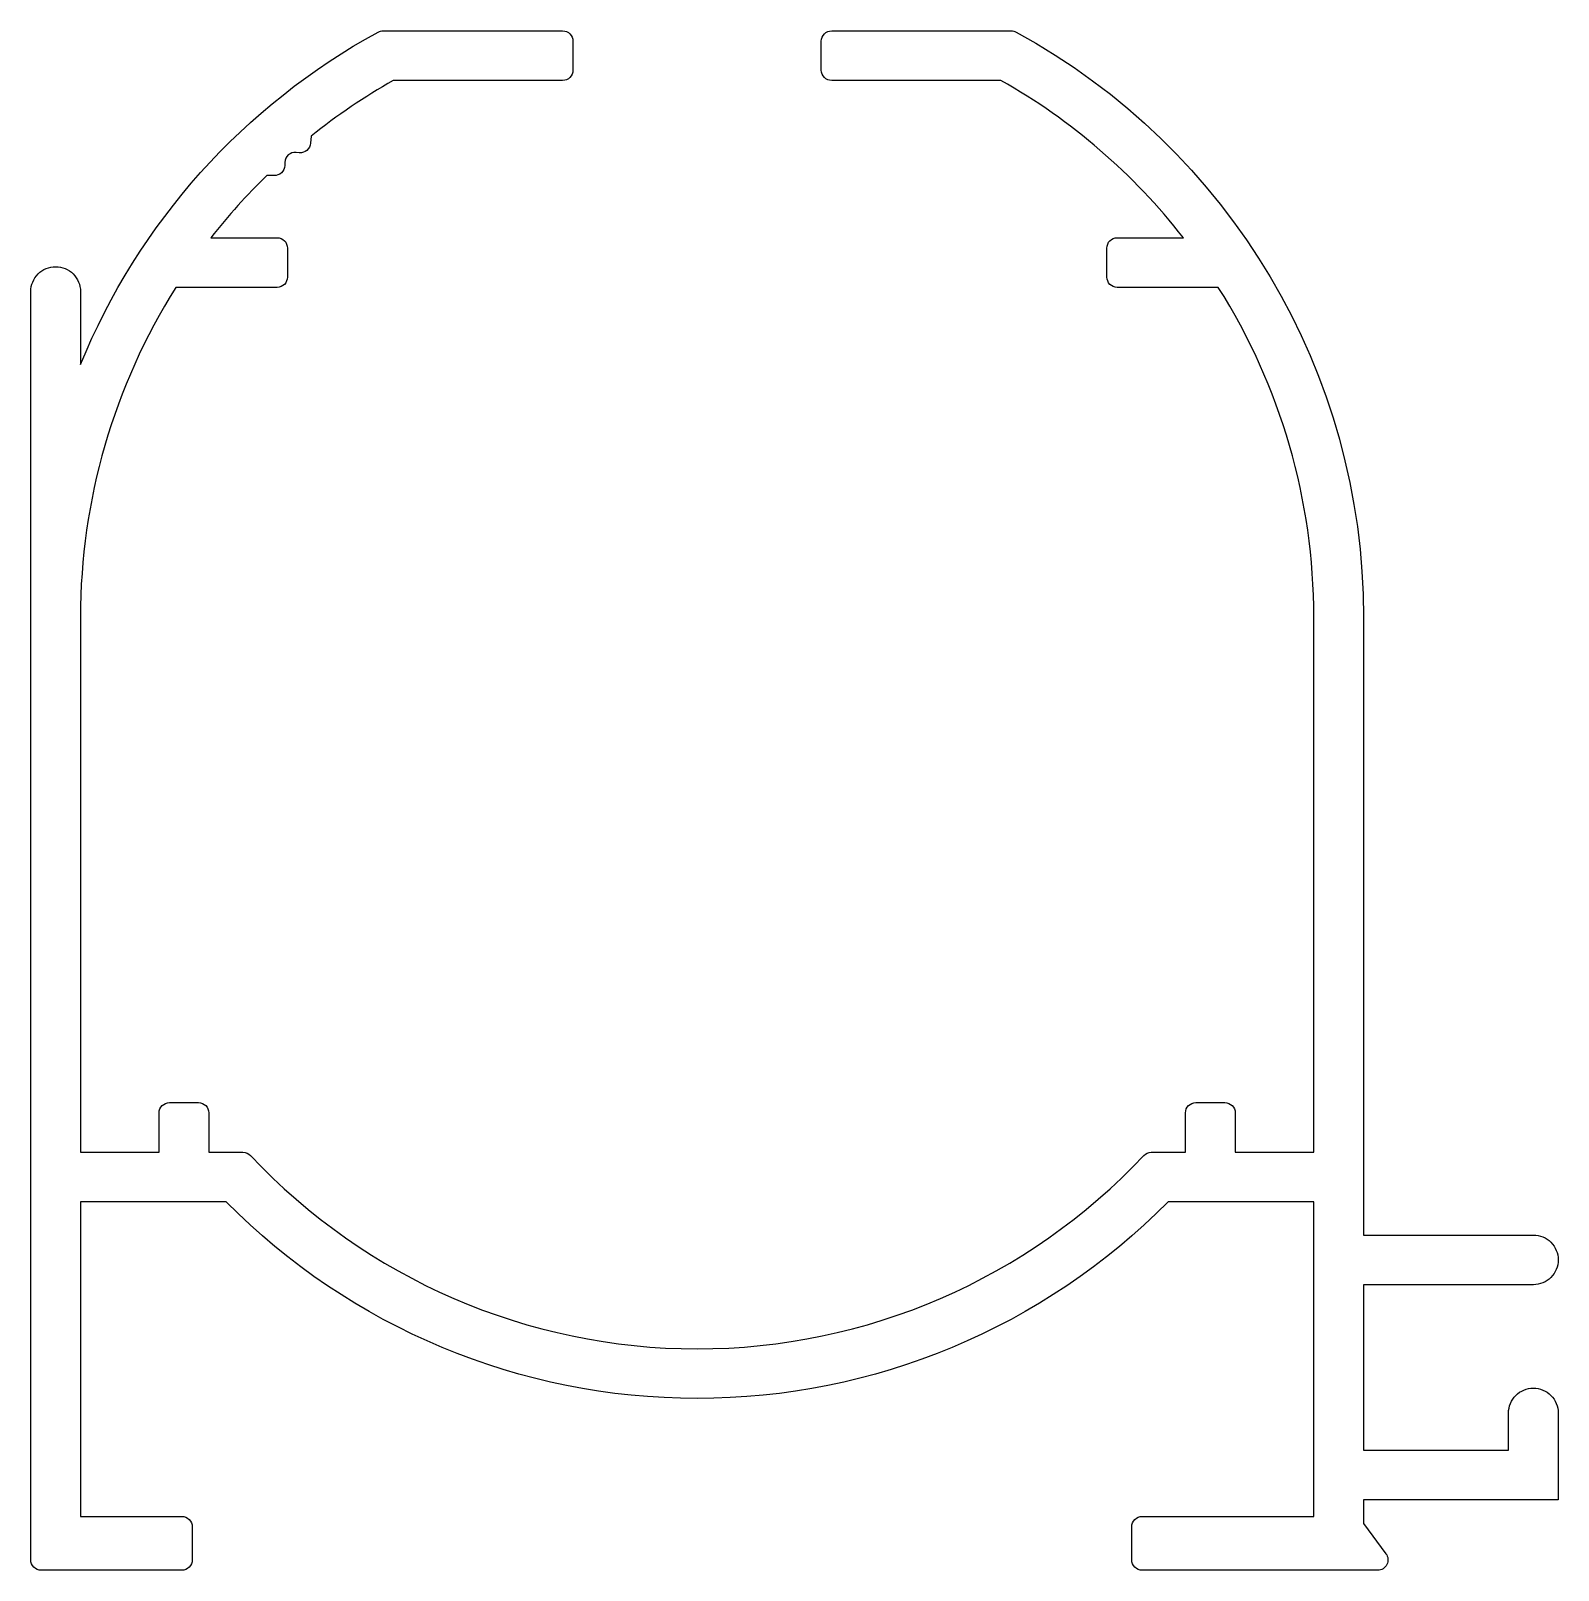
# Model space of a CAD drawing. Extents: x 728 to 764.9, y 562.6 to 599.8.
import ezdxf

# ---------------------------------------------------------------- set-up
doc = ezdxf.new("R2010")
doc.units = 0
doc.layers.get('0').update_dxf_attribs({"linetype": 'CONTINUOUS'})

msp = doc.modelspace()

# ---------------------------------------------------------------- linework, layer by layer
msp.add_lwpolyline([(731.061, 572.686), (731.061, 573.636, -0.414214), (731.311, 573.886), (732.011, 573.886, -0.414214), (732.261, 573.636), (732.261, 572.686), (733.088, 572.686, -0.207148), (733.27, 572.607, 0.43287), (754.852, 572.607, -0.207148), (755.034, 572.686), (755.861, 572.686), (755.861, 573.636, -0.414214), (756.111, 573.886), (756.811, 573.886, -0.414214), (757.061, 573.636), (757.061, 572.686), (758.961, 572.686), (758.961, 585.62, 0.141961), (756.653, 593.586), (754.211, 593.586, -0.414214), (753.961, 593.836), (753.961, 594.536, -0.414214), (754.211, 594.786), (755.808, 594.786, 0.098571), (751.402, 598.586), (747.311, 598.586, -0.414214), (747.061, 598.836), (747.061, 599.536, -0.414214), (747.311, 599.786), (751.648, 599.786, -0.125443), (751.768, 599.756, -0.274507), (760.161, 585.62), (760.161, 570.686), (764.265, 570.686, -0.414214), (764.865, 570.086, -0.414214), (764.265, 569.486), (760.161, 569.486), (760.161, 565.486), (763.665, 565.486), (763.665, 566.386, -0.414214), (764.265, 566.986), (764.265, 566.986, -0.414214), (764.865, 566.386), (764.865, 564.286), (760.161, 564.286), (760.161, 563.716), (760.702, 562.985, -0.615755), (760.501, 562.586), (754.811, 562.586, -0.414214), (754.561, 562.836), (754.561, 563.636, -0.414214), (754.811, 563.886), (758.961, 563.886), (758.961, 571.486), (755.438, 571.486, -0.417507), (732.684, 571.486), (729.161, 571.486), (729.161, 563.886), (731.611, 563.886, -0.414214), (731.861, 563.636), (731.861, 562.836, -0.414214), (731.611, 562.586), (728.211, 562.586, -0.414214), (727.961, 562.836), (727.961, 585.62), (727.961, 593.486, -0.414214), (728.561, 594.086), (728.561, 594.086, -0.414214), (729.161, 593.486), (729.161, 591.72, -0.172455), (736.354, 599.756, -0.125443), (736.474, 599.786), (740.811, 599.786, -0.414214), (741.061, 599.536), (741.061, 598.836, -0.414214), (740.811, 598.586), (736.72, 598.586, 0.040286), (734.736, 597.241), (734.72, 597.067, -0.414214), (734.449, 596.84), (734.37, 596.847, 0.430668), (734.098, 596.607), (734.096, 596.528, -0.414214), (733.837, 596.286), (733.663, 596.292, 0.033954), (732.314, 594.786), (733.911, 594.786, -0.414214), (734.161, 594.536), (734.161, 593.836, -0.414214), (733.911, 593.586), (731.469, 593.586, 0.141961), (729.161, 585.62), (729.161, 572.686)], format="xyb", close=True)

doc.saveas('drawing.dxf')
